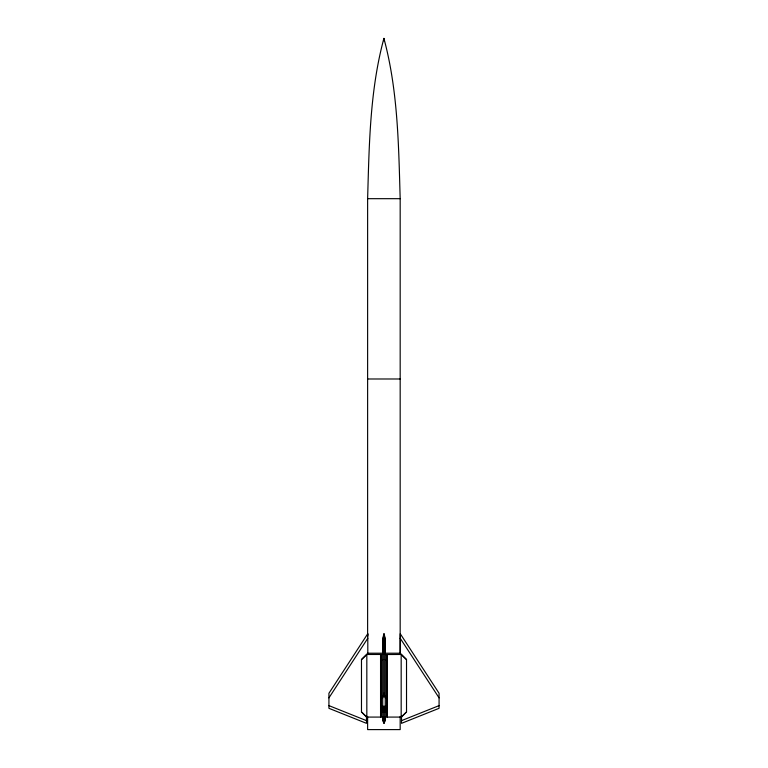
<?xml version="1.0" encoding="UTF-8"?>
<svg xmlns="http://www.w3.org/2000/svg" width="768" height="768" viewBox="0 0 768 768"><rect width="100%" height="100%" fill="white"/><g stroke="black" fill="none" stroke-linecap="round" stroke-linejoin="round"><path stroke-width="1.15" d="M367.738 636.058L367.738 633.763L328.925 693.283L328.925 708.317L366.49 723.341L366.49 715.92M381.485 711.917L381.437 716.333L380.554 717.082L380.554 654.47L381.485 655.526L381.485 711.917L382.733 712.013L382.752 638.256L384 633.763L385.248 638.256L385.238 712.013L386.496 711.917L386.496 655.526L387.418 654.47L387.418 717.082L386.534 716.333L386.496 711.917M382.752 720.643L382.752 705.619L384 708.317L384 723.341L382.752 720.643L382.752 717.101M382.752 638.256L382.752 654.47M384 723.341L385.248 720.643L385.248 705.619L384 708.317M385.248 638.256L385.248 654.528L401.52 654.47L400.214 653.213L400.262 633.763L439.075 693.283L439.075 708.317L401.51 723.341L401.51 715.92M367.622 635.069L367.622 198.682C369.187 145.104 369.83 90.394 383.904 38.4C397.968 90.394 398.611 145.104 400.176 198.682L400.176 654.211M382.752 697.872L384 693.283L384 633.763M328.925 697.872L367.805 638.256L367.738 633.763M366.547 654.47L382.733 654.47M367.805 638.256L367.805 653.213L361.478 659.539L361.478 712.013L366.547 717.082M401.453 717.082L406.522 712.013L406.522 659.539L401.453 654.47M361.478 659.626L366.826 654.47L366.826 717.082L361.478 711.917M406.522 711.917L401.174 717.082L401.174 654.47L406.522 659.626M401.51 720.643L439.075 705.619M381.485 659.626L382.733 659.539M367.622 198.682L400.176 198.682M367.622 378.989L400.176 378.989M367.757 653.213L381.878 653.213M385.066 653.213L400.195 653.213M366.48 717.082L382.733 717.082M385.066 717.082L401.52 717.082M385.238 659.539L386.496 659.626M328.925 705.619L366.49 720.643M400.195 638.256L439.075 697.872M384 693.283L385.248 697.872M400.176 716.438L400.176 729.6L367.622 729.6L367.622 716.438M385.248 717.101L385.248 720.643M383.904 38.4L383.904 40.79"/></g></svg>
